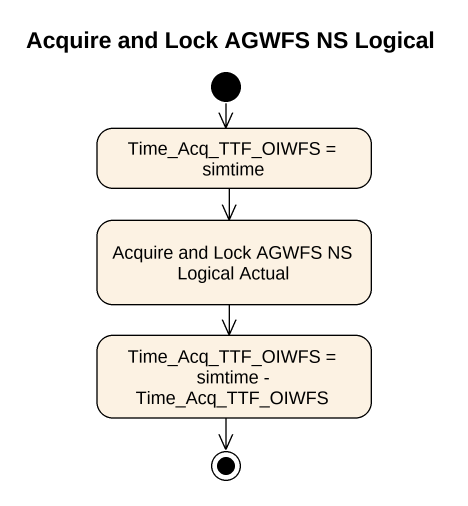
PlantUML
@startuml
title Acquire and Lock AGWFS NS Logical
hide empty description
state "Time_Acq_TTF_OIWFS = simtime" as Time_Acq_TTF_OIWFS_simtime
state "Acquire and Lock AGWFS NS Logical Actual" as Acquire_and_Lock_AGWFS_NS
state "Time_Acq_TTF_OIWFS = simtime - Time_Acq_TTF_OIWFS" as Time_Acq_TTF_OIWFS_simtime_2
[*] --> Time_Acq_TTF_OIWFS_simtime
Time_Acq_TTF_OIWFS_simtime --> Acquire_and_Lock_AGWFS_NS
Acquire_and_Lock_AGWFS_NS --> Time_Acq_TTF_OIWFS_simtime_2
Time_Acq_TTF_OIWFS_simtime_2 --> [*]
@enduml
